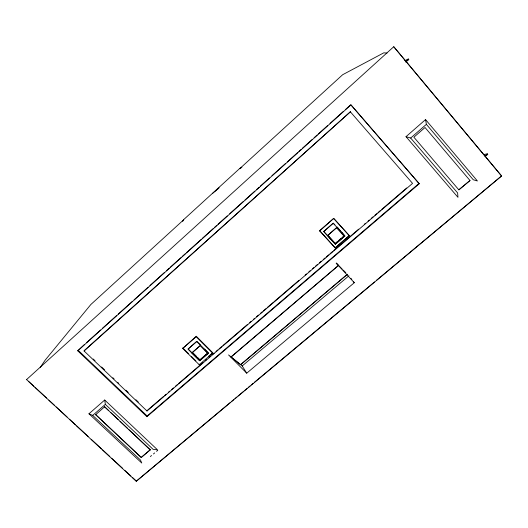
<?xml version="1.0" encoding="UTF-8"?>
<svg xmlns="http://www.w3.org/2000/svg" width="528" height="528" viewBox="0 0 528 528"><rect width="100%" height="100%" fill="white"/><g stroke="black" fill="none" stroke-linecap="round" stroke-linejoin="round"><path stroke-width="0.79" d="M212.678 353.159L212.744 352.73L196.304 336.283L182.734 348.401L199.208 364.716L212.678 353.159L196.211 336.699L196.304 336.283M207.775 353.146L200.31 345.451L192.317 352.532L199.822 359.984L207.775 353.146L200.31 345.451M204.547 349.028L208.468 353.014L199.716 360.736L188.107 348.935L196.819 341.392L200.627 345.035M199.822 359.984L207.808 352.935M199.208 364.716L199.287 364.267M196.772 341.616L208.428 353.252L199.716 360.736L188.054 349.166L196.819 341.392M141.26 457.505L95.634 414.605L141.26 457.505L150.295 449.75L128.938 429.66M146.929 416.678L147.134 415.985L418.968 183.46L419.291 183.744L146.929 416.678L77.748 350.823L84.176 344.758M84.071 350.975L350.387 111.797L84.335 350.513L84.071 350.975L147.002 411.008L147.167 410.474M26.552 379.546L136.244 481.272L230.492 402.329M108.768 410.685L104.617 406.778L150.242 449.942M40.227 367.448L45.124 360.195L90.856 304.504L183.704 219.773L182.906 220.948M182.635 221.225L183.836 219.47L239.877 168.326L241.817 167.231M212.824 193.182L219.133 187.803M26.4 379.738L393.749 46.728L501.6 175.949L136.244 481.272M86.612 342.566L100.617 329.96M102.439 328.317L116.444 315.711M118.272 314.068L132.271 301.462M134.099 299.818L148.091 287.219M149.919 285.575L164.505 272.441M166.327 270.798L169.369 268.066M170.584 266.97L180.919 257.664M182.134 256.568L185.17 253.836M186.391 252.74L200.977 239.606M202.191 238.511L213.167 228.631M214.394 227.528L216.843 225.324M218.071 224.222L227.251 215.952M229.706 213.741L243.177 201.617M245.012 199.96L254.813 191.143M256.648 189.486L259.096 187.282M260.324 186.179L269.511 177.91M271.96 175.705L275.022 172.946M275.629 172.399L285.404 163.594M287.239 161.944L297.627 152.592M298.848 151.496L301.29 149.292M302.511 148.196L312.286 139.392M314.12 137.742L317.176 134.996M318.397 133.894L327.565 125.644M330.007 123.44L343.444 111.342M345.279 109.692L350.777 104.742L418.968 183.46M77.748 350.823L350.968 104.874L419.291 183.744M405.385 61.631L408.316 58.991L408.764 59.525L405.827 62.165M88.961 413.78L92.69 415.404L140.435 459.987L141.788 463.063L88.961 413.78L104.702 400.019L157.522 449.843L153.087 449.335L105.349 404.362L104.702 400.019M406.012 136.666L410.672 138.039L457.624 192.931L457.967 197.327L406.012 136.666L425.548 119.592L477.411 180.985L473.26 179.764L426.38 124.337L425.548 119.592M92.69 415.404L105.349 404.362M410.672 138.039L426.38 124.337M95.561 414.784L104.617 406.778M182.734 348.401L196.211 336.699M319.585 230.677L333.722 218.401L349.312 235.574L335.293 247.988L319.585 230.677L335.293 247.988M319.671 230.954L333.722 218.401M341.715 232.353L344.863 236.062L335.313 244.259L323.684 231.469L333.227 223.192L334.884 224.829M323.73 231.614L333.227 223.192M327.796 235.297L336.508 227.773L344.018 236.095L335.3 243.58L327.796 235.297L335.3 243.58M192.317 352.532L200.27 345.662M327.848 235.435L336.508 227.773M335.247 243.434L337.735 241.296M338.983 240.227L341.471 238.088M342.712 237.019L344.018 236.095M335.313 244.259L344.797 235.91M208.461 356.4L212.744 352.73M335.188 247.691L349.312 235.574M147.794 409.939L163.442 396.521M164.696 395.452L165.944 394.376M168.445 392.231L169.699 391.156M171.58 389.545L173.455 387.941M175.336 386.331L177.21 384.721M178.464 383.645L202.851 362.736M205.352 360.591L206.6 359.522M209.101 357.377L210.349 356.308M212.223 354.704L214.097 353.093M215.972 351.49L217.846 349.886M219.094 348.81L221.588 346.672M222.842 345.602L247.196 324.713M249.698 322.575L250.945 321.506M253.447 319.361L254.694 318.292M256.568 316.681L258.443 315.077M260.317 313.474L262.192 311.863M263.439 310.794L265.934 308.649M267.188 307.58L273.431 302.227M274.058 301.693L298.927 280.368M305.138 275.042L306.385 273.973M308.873 271.841L310.114 270.778M312.602 268.646L313.843 267.577M315.711 265.98L317.572 264.383M319.44 262.779L321.308 261.182M323.169 259.585L325.037 257.987M326.278 256.918L328.766 254.786M330.007 253.717L332.495 251.585M333.742 250.523L339.953 245.19M340.58 244.662L358.67 229.152M364.28 224.334L365.528 223.265M368.023 221.126L369.27 220.057M371.144 218.453L373.012 216.85M374.887 215.246L376.761 213.642M378.008 212.573L380.503 210.434M381.751 209.365L406.699 187.968M147.002 411.008L412.559 183.381L350.242 111.685M246.728 373.184L242.207 365.95L228.551 354.915L246.728 373.184L354.295 282.718L336.23 263.122L338.527 265.419L231.007 356.928L240.55 364.729L347.444 274.336M231.046 357.053L338.527 265.419M484.849 155.991L487.357 153.866L487.786 154.381L485.278 156.506M347.378 274.223L240.55 364.729M348.949 275.774L242.207 365.95M141.319 457.314L150.295 449.75M458.898 189.875L469.999 180.523L425.027 127.492L413.879 137.207L458.792 189.796L469.999 180.523M150.341 456.562L151.576 455.519M153.43 453.968L154.664 452.925M156.519 451.367L157.76 450.331M231.752 401.273L233.653 399.689M234.92 398.627L236.821 397.043M238.082 395.987L243.784 391.222M244.418 390.694L246.939 388.588M248.2 387.532L250.087 385.955M251.348 384.899L253.235 383.321M254.496 382.265L374.53 281.952M376.424 280.368L501.6 175.949M215.358 190.958L217.958 188.826M241.791 167.449L239.844 168.551L342.659 74.719L383.856 52.807L387.037 53.09M404.824 60.7L408.316 58.991M407.365 60.205L408.764 59.525M483.43 154.546L487.357 153.866M393.749 46.728L501.455 175.87M28.367 381.223L33.805 386.252M35.013 387.367L46.497 397.987M48.913 400.224L54.358 405.247M56.166 406.923L67.049 416.981M69.465 419.219L75.511 424.802M76.712 425.918L88.156 436.498M91.166 439.283L101.402 448.741M102.604 449.856L109.831 456.535M111.639 458.205L122.476 468.224M124.885 470.455L130.904 476.018M132.713 477.688L136.33 481.028M110.55 412.355L118.259 419.615M120.041 421.285L127.75 428.545M191.591 352.744L199.762 360.499M93.251 359.02L95.033 360.723M101.574 366.967L104.544 369.798M112.867 377.738L114.055 378.873M117.619 382.279L118.813 383.414M125.915 390.192L128.271 392.443M135.947 399.769L138.31 402.026M78.091 350.242L147.134 415.985M343.2 270.092L345.807 272.672M192.364 352.321L196.403 356.327M197.551 357.476L199.861 359.766M182.84 347.978L188.509 353.595M191.347 356.407L195.888 360.901M336.23 263.122L342.144 269.036M335.254 244.101L323.684 231.469M333.835 218.658L349.444 235.851M333.287 223.337L344.863 236.062L337.082 227.02L340.171 230.571M350.889 278.302L351.866 279.563M353.324 281.45L354.295 282.718"/></g></svg>
